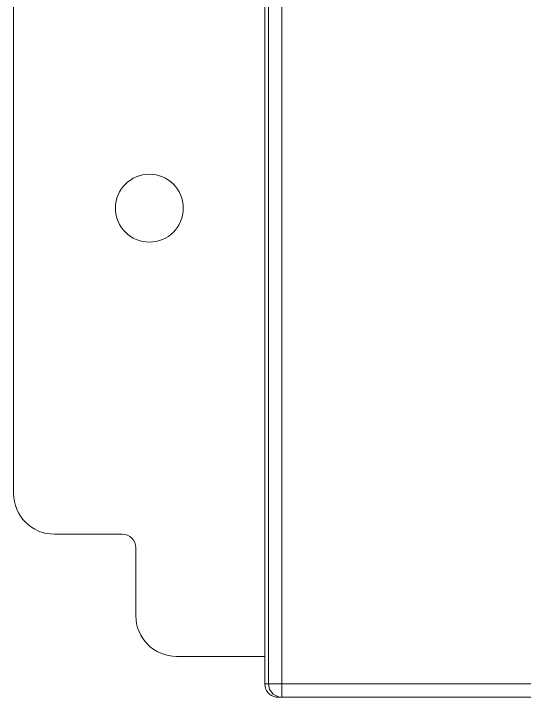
# Model space of a CAD drawing. Header units: millimetres. Extents: x 33157 to 59611, y -29750 to 1750.
# Drawn here: x 54923.2 to 54960.8, y 409.3 to 459.6 of the extents above; entities that cross this region are included whole.
import ezdxf

# ---------------------------------------------------------------- set-up
doc = ezdxf.new("R2010")
doc.units = ezdxf.units.MM
doc.layers.add('layer 1', color=7, linetype='Continuous', lineweight=18)
doc.layers.add('ZUOCEGUDINGEDXF_CONTINUOUS_LINE', color=7, linetype='Continuous', lineweight=18)

msp = doc.modelspace()

# ---------------------------------------------------------------- linework, layer by layer
at = {"layer": 'layer 1', "lineweight": 9}
for p, q in [((54942.987, 575.291), (54942.987, 409.28)), ((54941.723, 574.291), (54941.723, 410.281)), ((54941.986, 574.291), (54941.986, 410.281))]:
    msp.add_line(p, q, dxfattribs=at)
for points in [[(54941.723, 410.281), (54941.723, 410.281), (54967.304, 410.281), (54967.304, 410.281)], [(54942.724, 409.28), (54942.724, 409.28), (55138.723, 409.28), (55138.723, 409.28)], [(54942.724, 409.315), (54942.724, 409.315), (54942.987, 409.28), (54942.987, 409.28)]]:
    msp.add_open_spline(points, degree=3, dxfattribs=at)
for points, knots in [([(54941.723, 410.281), (54941.723, 410.281), (54941.74, 410.105), (54941.74, 410.105), (54941.74, 410.105), (54941.784, 409.938), (54941.784, 409.938), (54941.784, 409.938), (54941.855, 409.78), (54941.855, 409.78), (54941.855, 409.78), (54941.951, 409.64), (54941.951, 409.64), (54941.951, 409.64), (54942.083, 409.517), (54942.083, 409.517), (54942.083, 409.517), (54942.223, 409.421), (54942.223, 409.421), (54942.223, 409.421), (54942.381, 409.342), (54942.381, 409.342), (54942.381, 409.342), (54942.548, 409.298), (54942.548, 409.298), (54942.548, 409.298), (54942.724, 409.28), (54942.724, 409.28)], [0, 0, 0, 0, 140772.783016, 140772.783016, 140772.783016, 281545.566033, 281545.566033, 281545.566033, 422318.349049, 422318.349049, 422318.349049, 563091.132066, 563091.132066, 563091.132066, 703863.915082, 703863.915082, 703863.915082, 844636.698099, 844636.698099, 844636.698099, 985409.481115, 985409.481115, 985409.481115, 1126182.264132, 1126182.264132, 1126182.264132, 1266955.047148, 1266955.047148, 1266955.047148, 1266955.047148]), ([(54941.986, 410.281), (54941.986, 410.281), (54942.083, 409.859), (54942.083, 409.859), (54942.083, 409.859), (54942.346, 409.517), (54942.346, 409.517), (54942.346, 409.517), (54942.724, 409.315), (54942.724, 409.315)], [0, 0, 0, 0, 158021.276637, 158021.276637, 158021.276637, 316042.553274, 316042.553274, 316042.553274, 474063.829912, 474063.829912, 474063.829912, 474063.829912])]:
    msp.add_open_spline(points, degree=3, knots=knots, dxfattribs=at)
at = {"layer": 'ZUOCEGUDINGEDXF_CONTINUOUS_LINE', "color": 7, "linetype": 'Continuous'}
for p, q in [((54923.222, 560.288), (54923.222, 424.288)), ((54926.222, 421.288), (54931.222, 421.288)), ((54932.222, 415.288), (54932.222, 420.288)), ((54935.222, 412.288), (54941.722, 412.288))]:
    msp.add_line(p, q, dxfattribs=at)
msp.add_circle((54933.222, 445.288), 2.5, dxfattribs=at)
for centre, radius, start, end in [((54926.222, 424.288), 3, 180, 270), ((54931.222, 420.288), 1, 0, 90), ((54935.222, 415.288), 3, 180, 270)]:
    msp.add_arc(centre, radius, start, end, dxfattribs=at)

doc.saveas('drawing.dxf')
